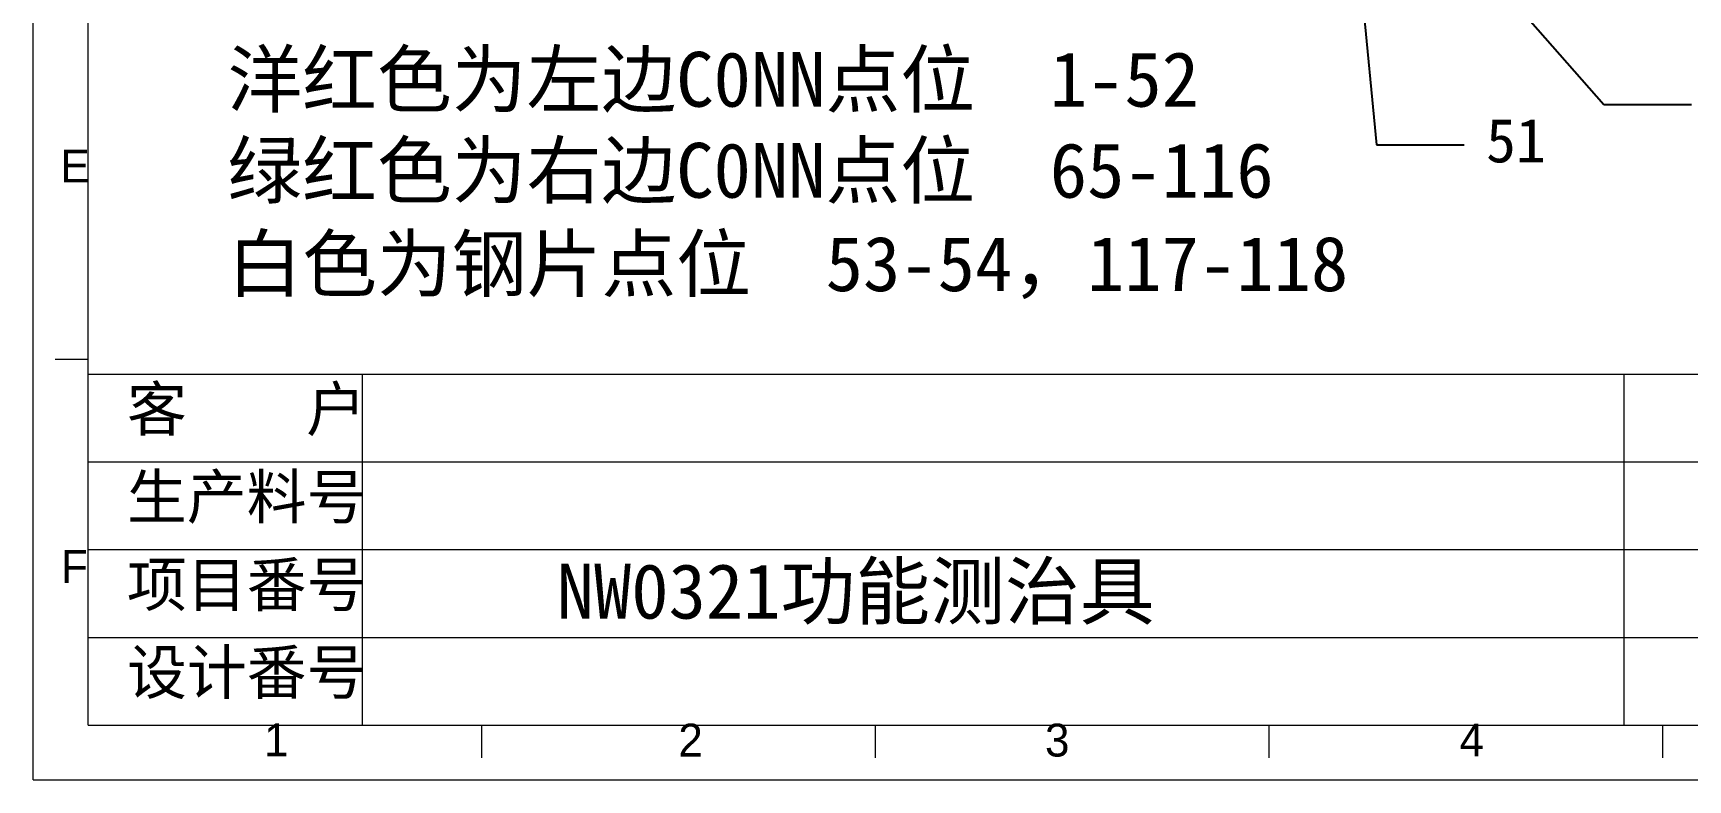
# Model space of a CAD drawing. Header units: millimetres. Extents: x 35 to 332, y 141 to 455.
# Drawn here: x 34.7 to 185.6, y 141.4 to 209.5 of the extents above; entities that cross this region are included whole.
import ezdxf
from ezdxf import colors
from ezdxf.entities.mleader import LeaderData, LeaderLine
from ezdxf.math import Vec2, Vec3

# ---------------------------------------------------------------- set-up
doc = ezdxf.new("R2010")
doc.units = ezdxf.units.MM
doc.layers.add('00点位图', color=100, linetype='Continuous')
doc.layers.add('设计图框', color=120, linetype='Continuous')
doc.styles.add('SLDTEXTSTYLE0', font='simhei.ttf', dxfattribs={"bigfont": 'bigfont'})
doc.styles.add('SLDTEXTSTYLE1', font='', dxfattribs={"bigfont": 'bigfont'})
doc.styles.get("Standard").update_dxf_attribs({"font": ''})
doc.styles.get('SLDTEXTSTYLE1').set_extended_font_data('汉仪长仿宋体')
doc.styles.get('Standard').set_extended_font_data('SimSun')

# ---------------------------------------------------------------- blocks, each defined once
blk = doc.blocks.new('YHD点位图')
at = {"layer": '00点位图', "color": 4, "linetype": 'Continuous', "lineweight": 18}
for p, q in [((1662.8, 1236.33), (1662.8, 1446.33)), ((1667.8, 1241.33), (1667.8, 1441.33)), ((1667.8, 1274.66), (1664.8, 1274.66)), ((1667.8, 1273.33), (1954.8, 1273.33)), ((1692.8, 1273.33), (1692.8, 1241.33)), ((1807.8, 1273.33), (1807.8, 1241.33)), ((1667.8, 1265.33), (1954.8, 1265.33)), ((1667.8, 1257.33), (1954.8, 1257.33)), ((1667.8, 1249.33), (1954.8, 1249.33)), ((1667.8, 1241.33), (1954.8, 1241.33)), ((1703.67, 1241.33), (1703.67, 1238.33)), ((1739.55, 1241.33), (1739.55, 1238.33)), ((1775.43, 1241.33), (1775.43, 1238.33)), ((1811.31, 1241.33), (1811.31, 1238.33)), ((1662.8, 1236.33), (1959.8, 1236.33))]:
    blk.add_line(p, q, dxfattribs=at)
at = {"layer": '00点位图', "color": 4, "linetype": 'Continuous', "lineweight": 0, "char_height": 3, "attachment_point": 1, "style": 'SLDTEXTSTYLE1'}
for s, insert in [('E', (1665.27, 1293.81)), ('F', (1665.33, 1257.29)), ('1', (1683.84, 1241.48)), ('2', (1721.61, 1241.46)), ('3', (1755.03, 1241.46)), ('4', (1792.82, 1241.47))]:
    blk.add_mtext(s, dxfattribs=dict(at, insert=insert))
at = {"layer": '00点位图', "color": 4, "linetype": 'Continuous', "lineweight": 18, "char_height": 4, "width": 22.5825, "attachment_point": 1, "style": 'SLDTEXTSTYLE0'}
for s, insert in [('{\\fSimSun|b0|i0|c134|p2;\\C6;客    户}', (1671.35, 1272.15)), ('{\\fSimSun|b0|i0|c134|p2;\\C3;生产料号}', (1671.35, 1264.15)), ('{\\fSimSun|b0|i0|c134|p2;\\C4;项目番号}', (1671.35, 1256.15)), ('{\\fSimSun|b0|i0|c134|p2;\\C1;设计番号}', (1671.35, 1248.15))]:
    blk.add_mtext(s, dxfattribs=dict(at, insert=insert))

msp = doc.modelspace()

# ---------------------------------------------------------------- block references
at = {"layer": '设计图框'}
msp.add_blockref('YHD点位图', (-1628.06, -1094.94), dxfattribs=at)

# ---------------------------------------------------------------- texts
at = {"layer": '00点位图', "color": 6, "insert": (52.44, 207.78), "char_height": 5, "width": 107.5142, "attachment_point": 1}
msp.add_mtext('洋红色为左边C0NN点位  1-52', dxfattribs=at)
at = {"layer": '00点位图', "char_height": 5, "width": 107.5142, "attachment_point": 1}
for s, insert in [('绿红色为右边C0NN点位  65-116', (52.44, 199.48)), ('白色为钢片点位  53-54，117-118', (52.44, 190.96))]:
    msp.add_mtext(s, dxfattribs=dict(at, insert=insert))
at = {"layer": '00点位图', "color": 1, "insert": (109.71, 158.32), "char_height": 5, "width": 99.2744, "attachment_point": 5}
msp.add_mtext('{\\fSimSun|b1|i0|c134|p2;NW0321功能测治具}', dxfattribs=at)

# ---------------------------------------------------------------- leaders
at = {"layer": '00点位图', "color": 6}
ml = msp.add_multileader_mtext('Standard', dxfattribs=at)
ml.set_content('1', color=6)
ml.set_leader_properties()
ml.build(insert=Vec2(0, 0))
ctx = ml.context
ctx.base_point, ctx.plane_origin = Vec3(185.9, 202.97), Vec3(159.09, 224.44)
notes = []
notes.append((ctx, [(0, (1, 1, 0), (177.9, 202.97), (1, 0), 8, [(0, [(159.09, 224.44)], 0, [])])]))
ctx.mtext.insert, ctx.mtext.defined_height, ctx.mtext.flow_direction = Vec3(187.9, 205.37), 8, 5
ml = msp.add_multileader_mtext('Standard', dxfattribs=at)
ml.set_content('51', color=6)
ml.set_leader_properties()
ml.build(insert=Vec2(0, 0))
ctx = ml.context
ctx.base_point, ctx.plane_origin = Vec3(165.18, 199.3), Vec3(155.1, 220.9)
notes.append((ctx, [(0, (1, 1, 0), (157.18, 199.3), (1, 0), 8, [(0, [(155.1, 220.9)], 0, [])])]))
ctx.mtext.insert, ctx.mtext.defined_height, ctx.mtext.flow_direction = Vec3(167.18, 201.7), 8, 5
for ctx, leaders in notes:
    for number, flags, end, landing, length, lines in leaders:
        leader = LeaderData()
        leader.index, (leader.has_last_leader_line, leader.has_dogleg_vector, leader.attachment_direction) = number, flags
        leader.last_leader_point, leader.dogleg_vector, leader.dogleg_length = Vec3(end), Vec3(landing), length
        for number, points, colour, breaks in lines:
            line = LeaderLine()
            line.index, line.vertices, line.color, line.breaks = number, Vec3.list(points), colors.encode_raw_color(colour), breaks
            leader.lines.append(line)
        ctx.leaders.append(leader)

doc.saveas('drawing.dxf')
